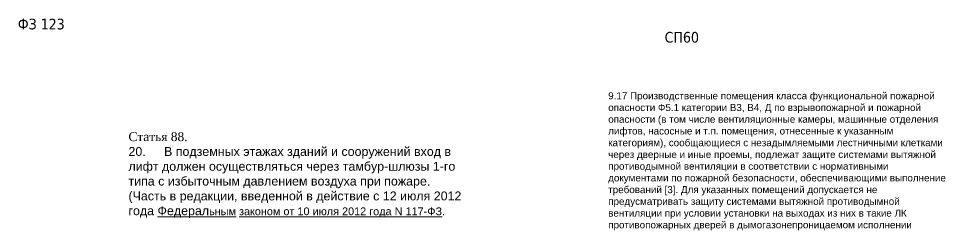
# Model space of a CAD drawing. Header units: millimetres. Extents: x -584918 to 2941280, y 3000189 to 4229862.
# Drawn here: x 2253415 to 2941280, y 4029059 to 4186375 of the extents above; entities that cross this region are included whole.
import ezdxf

# ---------------------------------------------------------------- set-up
doc = ezdxf.new("R2010")
doc.units = ezdxf.units.MM
doc.layers.add('экспертиза ДУ', color=1, linetype='Continuous', lineweight=0)
doc.layers.add('экспертиза ДУ пояснения', color=6, linetype='Continuous', lineweight=0)
doc.styles.add('ЭКСПЕРТИЗА', font='tahoma.ttf')

msp = doc.modelspace()

# ---------------------------------------------------------------- texts
at = {"layer": 'экспертиза ДУ', "color": 2, "lineweight": 0, "char_height": 7918.0388, "width": 127317.93803, "attachment_point": 1, "style": 'ЭКСПЕРТИЗА'}
for s, insert in [('\\A1;ФЗ 123', (2252862.707, 4186231.536, 0)), ('\\A1;СП60', (2732907.56, 4176437.4, 0))]:
    msp.add_mtext(s, dxfattribs=dict(at, insert=insert))
at = {"layer": 'экспертиза ДУ пояснения', "color": 2, "lineweight": 0, "char_height": 6598.365698, "width": 252152.62939, "attachment_point": 1, "style": 'ЭКСПЕРТИЗА'}
for s, insert in [('{\\fArial|b0|i0|c204|p34;\\H0.79167x;\\C7;9.17 Производственные помещения класса функциональной пожарной опасности Ф5.1 категории В3, В4, Д по взрывопожарной и пожарной опасности (в том числе вентиляционные камеры, машинные отделения лифтов, насосные и т.п. помещения, отнесенные к указанным категориям), сообщающиеся с незадымляемыми лестничными клетками\\Pчерез дверные и иные проемы, подлежат защите системами вытяжной противодымной вентиляции в соответствии с нормативными документами по пожарной безопасности, обеспечивающими выполнение требований [3]. Для указанных помещений допускается не предусматривать защиту системами вытяжной противодымной вентиляции при условии установки на выходах из них в такие ЛК противопожарных дверей в дымогазонепроницаемом исполнении}', (2691010.361, 4131645.924)), ('{\\fTimes New Roman|b0|i0|c204|p18;\\C0;\\P\\pi22681.88209,l-22681.88209;Статья 88. \\P\\fArial|b0|i0|c204|p34;20.^IВ подземных этажах зданий и сооружений вход в \\Pлифт должен осуществляться через тамбур-шлюзы 1-го \\Pтипа с избыточным давлением воздуха при пожаре.\\P(Часть в редакции, введенной в действие с 12 июля 2012 \\Pгода\\~\\LФедерал\\H0.875x;\\C156;\\c7226880;ьным законом от 10 июля 2012 года N 117-ФЗ\\l\\C250;\\c2960685;.}', (2334997.146, 4112988.506))]:
    msp.add_mtext(s, dxfattribs=dict(at, insert=insert))

doc.saveas('drawing.dxf')
